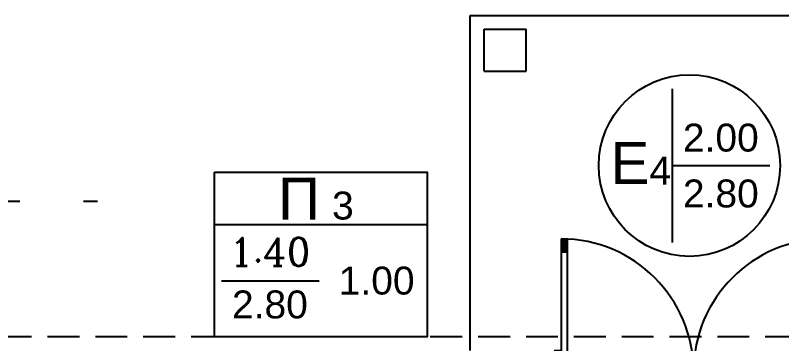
# Model space of a CAD drawing. Header units: metres. Extents: x 0 to 132, y -109 to 310.
# Drawn here: x 11.96 to 17.45, y 25.43 to 27.78 of the extents above; entities that cross this region are included whole.
import ezdxf
from ezdxf.enums import TextEntityAlignment as Align

# ---------------------------------------------------------------- set-up
doc = ezdxf.new("R2010")
doc.units = ezdxf.units.M
doc.header["$LTSCALE"] = 0.036
doc.linetypes.add('DASHDOTX2', pattern=[50.8, 25.4, -12.7, 0, -12.7])
doc.linetypes.add('HIDDEN', pattern=[9.525, 6.35, -3.175])
doc.layers.add('arxitektonika', color=254, linetype='Continuous')
doc.layers.add('Parathira', color=252, linetype='Continuous')
doc.styles.add('COMU-N', font='arial.ttf')

# ---------------------------------------------------------------- blocks, each defined once
blk = doc.blocks.new('A$C30105C54')
at = {"layer": 'Parathira'}
for p, q in [((0.05, 0.8), (0.05, -0.15)), ((0.0595, 0.705), (0.0595, 0.8)), ((0.069, 0.705), (0.069, 0.7998)), ((0.0785, 0.705), (0.0785, 0.7996)), ((0.088, 0.705), (0.088, 0.7992)), ((0.0975, -0.15), (0.0975, 0.7988)), ((1.9025, -0.15), (1.9025, 0.7988)), ((1.912, 0.705), (1.912, 0.7992)), ((1.9215, 0.705), (1.9215, 0.7996)), ((1.931, 0.705), (1.931, 0.7998)), ((1.9405, 0.705), (1.9405, 0.8)), ((1.95, 0.8), (1.95, -0.15)), ((0.0975, 0.705), (0.05, 0.705)), ((1.9025, 0.705), (1.95, 0.705)), ((0, 0), (0.05, 0)), ((0.05, 0), (0.05, -0.3)), ((1.95, 0), (1.95, -0.3)), ((2, 0), (1.95, 0)), ((0.0975, -0.055), (0.05, -0.055)), ((0.0595, -0.15), (0.0595, -0.055)), ((0.069, -0.15), (0.069, -0.055)), ((0.0785, -0.15), (0.0785, -0.055)), ((0.088, -0.15), (0.088, -0.055)), ((1.9025, -0.055), (1.95, -0.055)), ((1.912, -0.15), (1.912, -0.055)), ((1.9215, -0.15), (1.9215, -0.055)), ((1.931, -0.15), (1.931, -0.055)), ((1.9405, -0.15), (1.9405, -0.055)), ((0.05, -0.15), (0.0975, -0.15)), ((1.95, -0.15), (1.9025, -0.15)), ((0.05, -0.3), (0, -0.3)), ((1.95, -0.3), (2, -0.3))]:
    blk.add_line(p, q, dxfattribs=at)
for centre, start, end in [((0.05, -0.15), 0, 90), ((1.95, -0.15), 90, 180)]:
    blk.add_arc(centre, 0.95, start, end, dxfattribs=at)

msp = doc.modelspace()

# ---------------------------------------------------------------- linework, layer by layer
at = {"layer": 'arxitektonika'}
for p, q in [((15.2182, 25.383), (15.2182, 27.783)), ((15.2182, 27.783), (18.8182, 27.783)), ((15.3182, 27.683), (15.6182, 27.683)), ((15.3182, 27.383), (15.3182, 27.683)), ((15.6182, 27.383), (15.6182, 27.683)), ((15.3182, 27.383), (15.6182, 27.383)), ((16.6638, 27.2579), (16.6638, 26.1579)), ((16.6638, 26.7079), (17.3638, 26.7079)), ((14.9094, 26.283), (13.3844, 26.283)), ((13.4344, 25.883), (14.1344, 25.883))]:
    msp.add_line(p, q, dxfattribs=at)
at = {"layer": 'arxitektonika', "linetype": 'DASHDOTX2'}
msp.add_line((11.0742, 26.453), (12.816, 26.453), dxfattribs=at)
at = {"layer": 'arxitektonika', "linetype": 'HIDDEN'}
msp.add_line((22.0182, 25.483), (11.4182, 25.483), dxfattribs=at)
at = {"layer": 'arxitektonika'}
msp.add_lwpolyline([(13.3844, 26.6607), (14.9094, 26.6607), (14.9094, 25.483), (13.3844, 25.483), (13.3844, 26.6607)], dxfattribs=at)
msp.add_circle((16.7888, 26.7079), 0.65, dxfattribs=at)

# ---------------------------------------------------------------- block references
msp.add_blockref('A$C30105C54', (15.8182, 25.383), dxfattribs=at)

# ---------------------------------------------------------------- texts
at = {"layer": 'arxitektonika', "style": 'COMU-N'}
for s, height, p in [('E', 0.3, (16.2221, 26.5753)), ('4', 0.2, (16.5018, 26.572)), ('Π', 0.3, (13.8399, 26.3211)), ('3', 0.2, (14.2272, 26.3216))]:
    msp.add_text(s, height=height, dxfattribs=at).set_placement(p)
at = {"layer": 'arxitektonika', "linetype": 'ByBlock', "char_height": 0.2, "attachment_point": 5, "style": 'COMU-N'}
for s, insert in [('{\\Fcomplex.shx;1.40}', (13.7819, 26.0903)), ('1.00', (14.5468, 25.883)), ('2.80', (13.7819, 25.7122))]:
    msp.add_mtext(s, dxfattribs=dict(at, insert=insert))
at = {"layer": 'arxitektonika', "linetype": 'ByBlock', "style": 'COMU-N'}
for tag, text, p in [('2.00', '0.90', (17.0138, 26.8079)), ('2.80', '2.20', (17.0138, 26.4079))]:
    msp.add_attdef(tag, text=text, height=0.2, dxfattribs=at).set_placement(p, align=Align.CENTER)

doc.saveas('drawing.dxf')
